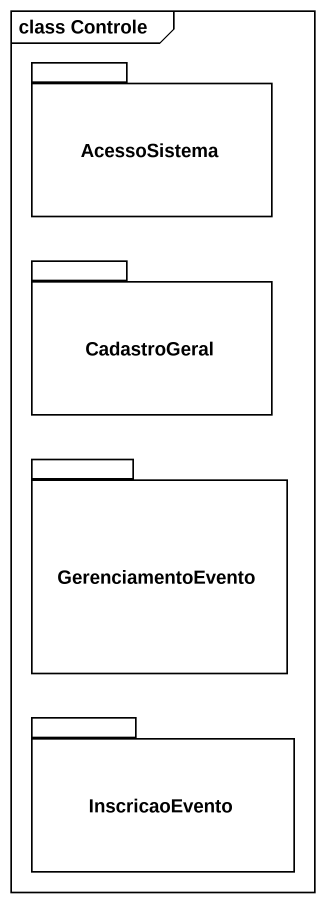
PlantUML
@startuml
mainframe class Controle
package AcessoSistema {
}
package CadastroGeral {
}
package GerenciamentoEvento {
}
package InscricaoEvento {
}
@enduml
